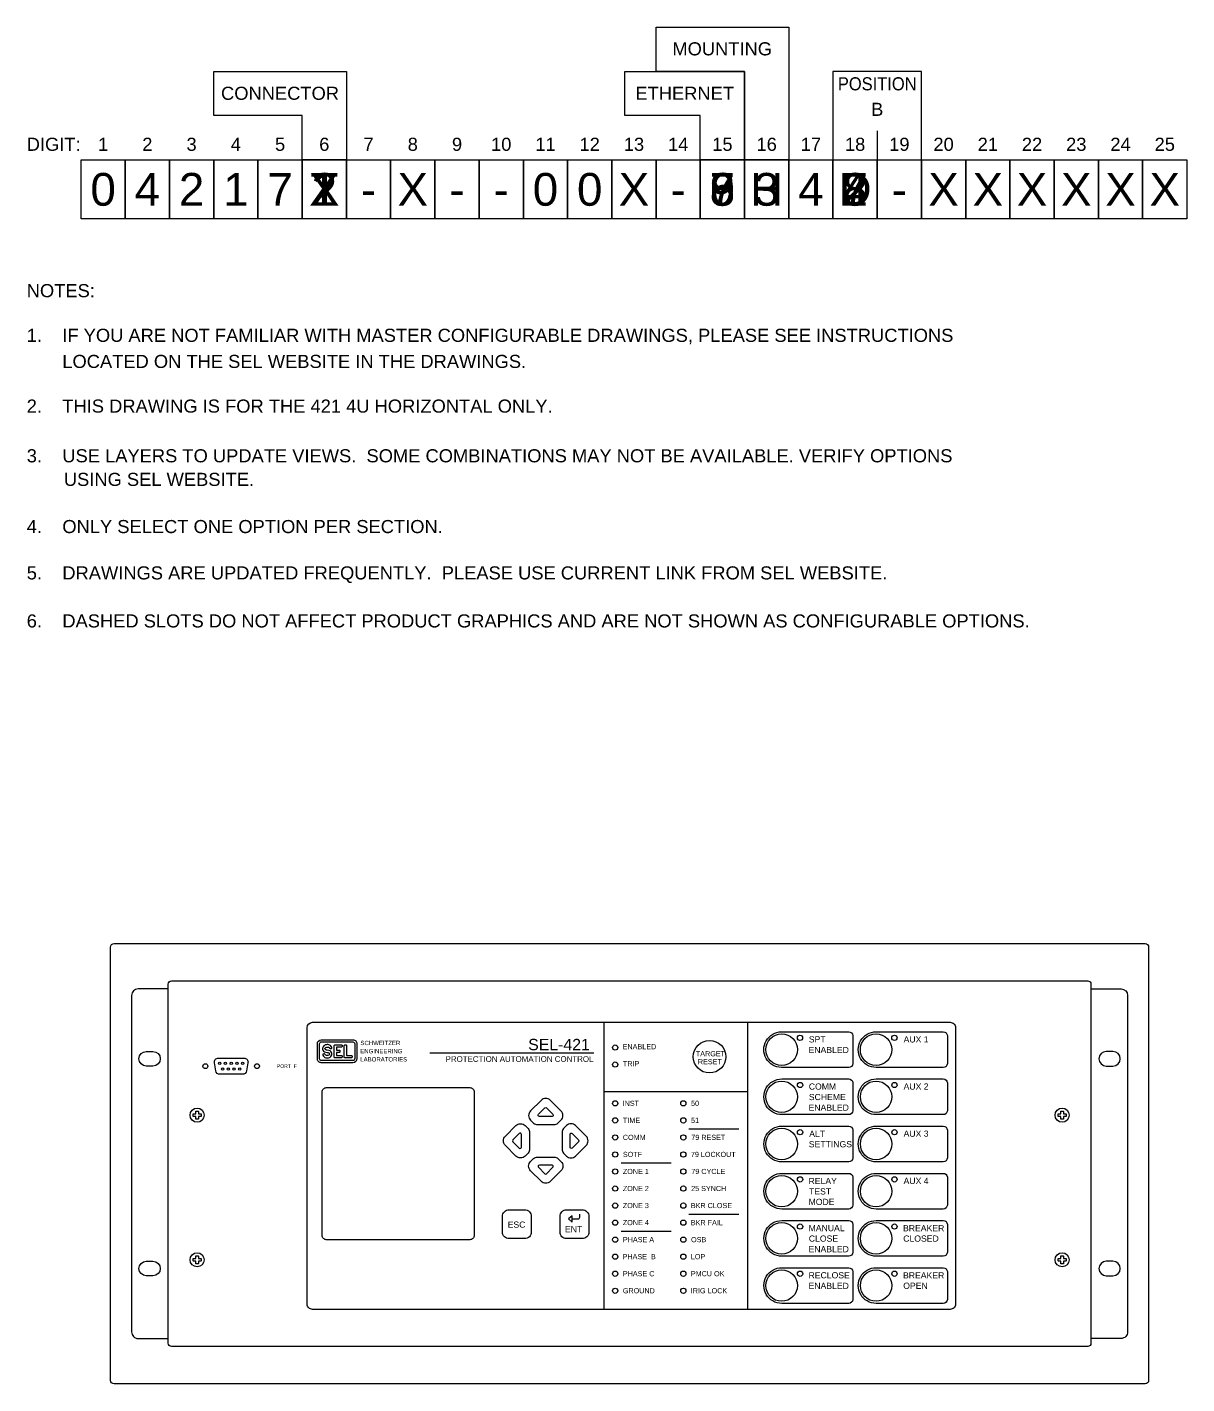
# Model space of a CAD drawing. Extents: x 0.5 to 47.5, y 0.5 to 35.2.
# Drawn here: x 0.51 to 22.63, y 9.34 to 35.22 of the extents above; entities that cross this region are included whole.
import ezdxf
from ezdxf.enums import TextEntityAlignment as Align

# ---------------------------------------------------------------- set-up
doc = ezdxf.new("R2010")
doc.units = 0
doc.header["$MEASUREMENT"] = 0
for name, color, linetype in [('1_0______CONNECTOR_TYPE_', 7, 'CONTINUOUS'), ('1_1__X__NONE__SV_SUBSCRIBE', 7, 'CONTINUOUS'), ('1_2__1__SCREW_TERMINAL__SV', 7, 'CONTINUOUS'), ('1_3__2__CONNECTORIZED__SV_', 7, 'CONTINUOUS'), ('1_4__T__TIME-DOMAIN_LINK__', 7, 'CONTINUOUS'), ('2_0______ETHERNET_CONNECTI', 7, 'CONTINUOUS'), ('2_1__6___4__10-100BASE-T_C', 7, 'CONTINUOUS'), ('2_2__7___4__100BASE-FX_CON', 7, 'CONTINUOUS'), ('2_3__8___2__10-100BASE-T__', 7, 'CONTINUOUS'), ('2_4__9___2__100-1000BASE__', 7, 'CONTINUOUS'), ('3_0______MOUNTING_', 7, 'CONTINUOUS'), ('3_1__H__HORIZONTAL_RACK_MO', 7, 'CONTINUOUS'), ('3_2__3__HORIZONTAL_PANEL_M', 7, 'CONTINUOUS'), ('4_0______IO_BOARD_POSITION', 7, 'CONTINUOUS'), ('4_1__2___8__OPTOISOLATED_I', 7, 'CONTINUOUS'), ('4_2__7___8__OPTOISOLATED_I', 7, 'CONTINUOUS'), ('4_3__4___24__OPTOISOLATED_', 7, 'CONTINUOUS'), ('4_4__D___24__OPTOISOLATED_', 7, 'CONTINUOUS'), ('4_5__8___8__OPTOISOLATED_I', 7, 'CONTINUOUS'), ('5_0______DWG_', 7, 'CONTINUOUS')]:
    doc.layers.add(name, color=color, linetype=linetype)
doc.styles.add('ARIAL', font='arial.ttf')

msp = doc.modelspace()

# ---------------------------------------------------------------- linework, layer by layer
at = {"layer": '1_0______CONNECTOR_TYPE_'}
msp.add_lwpolyline([(2.379, 31.562), (1.536, 31.562), (1.536, 32.687), (2.379, 32.687), (2.379, 31.562)], dxfattribs=at)
at = {"layer": '2_0______ETHERNET_CONNECTI'}
msp.add_lwpolyline([(2.379, 31.562), (1.536, 31.562), (1.536, 32.687), (2.379, 32.687), (2.379, 31.562)], dxfattribs=at)
at = {"layer": '3_0______MOUNTING_'}
msp.add_lwpolyline([(2.379, 31.562), (1.536, 31.562), (1.536, 32.687), (2.379, 32.687), (2.379, 31.562)], dxfattribs=at)
at = {"layer": '3_1__H__HORIZONTAL_RACK_MO'}
for points in [[(3.2, 16.874), (2.626, 16.874, 0.414213), (2.501, 16.749), (2.501, 10.329, 0.414214), (2.626, 10.204), (3.2, 10.204)], [(20.8, 16.874), (21.374, 16.874, -0.414213), (21.499, 16.749), (21.499, 10.329, -0.414214), (21.374, 10.204), (20.8, 10.204)]]:
    msp.add_lwpolyline(points, format="xyb", dxfattribs=at)
for points in [[(3.261, 17.024), (20.739, 17.024, -0.414215), (20.8, 16.963), (20.8, 10.115, -0.414214), (20.739, 10.054), (3.261, 10.054, -0.414214), (3.2, 10.115), (3.2, 16.963, -0.414212)], [(2.78, 15.678), (2.908, 15.678, -1), (2.908, 15.4), (2.78, 15.4, -1)], [(21.22, 15.678), (21.092, 15.678, 1), (21.092, 15.4), (21.22, 15.4, 1)], [(2.78, 11.678), (2.908, 11.678, -1), (2.908, 11.4), (2.78, 11.4, -1)], [(21.22, 11.678), (21.092, 11.678, 1), (21.092, 11.4), (21.22, 11.4, 1)]]:
    msp.add_lwpolyline(points, format="xyb", close=True, dxfattribs=at)
at = {"layer": '3_2__3__HORIZONTAL_PANEL_M'}
msp.add_lwpolyline([(2.168, 17.738), (21.833, 17.738, -0.414082), (21.9, 17.671), (21.9, 9.406, -0.414079), (21.833, 9.338), (2.168, 9.338, -0.414081), (2.1, 9.406), (2.1, 17.671, -0.414077)], format="xyb", close=True, dxfattribs=at)
at = {"layer": '4_0______IO_BOARD_POSITION'}
msp.add_lwpolyline([(2.379, 31.562), (1.536, 31.562), (1.536, 32.687), (2.379, 32.687), (2.379, 31.562)], dxfattribs=at)
at = {"layer": '5_0______DWG_'}
for points in [[(14.192, 34.375), (12.504, 34.375), (12.504, 35.219), (15.036, 35.219), (15.036, 32.687), (14.192, 32.687), (14.192, 34.375)], [(5.754, 33.531), (4.067, 33.531), (4.067, 34.375), (6.598, 34.375), (6.598, 32.687), (5.754, 32.687), (5.754, 33.531)], [(13.348, 33.531), (11.911, 33.531), (11.911, 34.375), (14.192, 34.375), (14.192, 32.687), (13.348, 32.687), (13.348, 33.531)], [(10.907, 12.543), (10.832, 12.484), (10.907, 12.426)], [(10.907, 12.543), (10.832, 12.484), (10.907, 12.426)]]:
    msp.add_lwpolyline(points, close=True, dxfattribs=at)
for points in [[(17.567, 32.687), (17.567, 34.375), (15.879, 34.375), (15.879, 32.687), (17.567, 32.687)], [(16.723, 33.243), (16.723, 32.687)], [(2.379, 31.562), (1.536, 31.562), (1.536, 32.687), (2.379, 32.687), (2.379, 31.562)], [(3.223, 31.562), (2.379, 31.562), (2.379, 32.687), (3.223, 32.687), (3.223, 31.562)], [(4.067, 31.562), (3.223, 31.562), (3.223, 32.687), (4.067, 32.687), (4.067, 31.562)], [(4.911, 31.562), (4.067, 31.562), (4.067, 32.687), (4.911, 32.687), (4.911, 31.562)], [(5.754, 31.562), (4.911, 31.562), (4.911, 32.687), (5.754, 32.687), (5.754, 31.562)], [(6.598, 31.562), (5.754, 31.562), (5.754, 32.687), (6.598, 32.687), (6.598, 31.562)], [(7.442, 31.562), (6.598, 31.562), (6.598, 32.687), (7.442, 32.687), (7.442, 31.562)], [(8.286, 31.562), (7.442, 31.562), (7.442, 32.687), (8.286, 32.687), (8.286, 31.562)], [(9.129, 31.562), (8.286, 31.562), (8.286, 32.687), (9.129, 32.687), (9.129, 31.562)], [(9.973, 31.562), (9.129, 31.562), (9.129, 32.687), (9.973, 32.687), (9.973, 31.562)], [(10.817, 31.562), (9.973, 31.562), (9.973, 32.687), (10.817, 32.687), (10.817, 31.562)], [(11.661, 31.562), (10.817, 31.562), (10.817, 32.687), (11.661, 32.687), (11.661, 31.562)], [(12.504, 31.562), (11.661, 31.562), (11.661, 32.687), (12.504, 32.687), (12.504, 31.562)], [(13.348, 31.562), (12.504, 31.562), (12.504, 32.687), (13.348, 32.687), (13.348, 31.562)], [(14.192, 31.562), (13.348, 31.562), (13.348, 32.687), (14.192, 32.687), (14.192, 31.562)], [(15.036, 31.562), (14.192, 31.562), (14.192, 32.687), (15.036, 32.687), (15.036, 31.562)], [(15.879, 31.562), (15.036, 31.562), (15.036, 32.687), (15.879, 32.687), (15.879, 31.562)], [(16.723, 31.562), (15.879, 31.562), (15.879, 32.687), (16.723, 32.687), (16.723, 31.562)], [(17.567, 31.562), (16.723, 31.562), (16.723, 32.687), (17.567, 32.687), (17.567, 31.562)], [(18.411, 31.562), (17.567, 31.562), (17.567, 32.687), (18.411, 32.687), (18.411, 31.562)], [(19.254, 31.562), (18.411, 31.562), (18.411, 32.687), (19.254, 32.687), (19.254, 31.562)], [(20.098, 31.562), (19.254, 31.562), (19.254, 32.687), (20.098, 32.687), (20.098, 31.562)], [(20.942, 31.562), (20.098, 31.562), (20.098, 32.687), (20.942, 32.687), (20.942, 31.562)], [(21.786, 31.562), (20.942, 31.562), (20.942, 32.687), (21.786, 32.687), (21.786, 31.562)], [(22.629, 31.562), (21.786, 31.562), (21.786, 32.687), (22.629, 32.687), (22.629, 31.562)], [(11.506, 16.235), (11.506, 10.76)], [(14.246, 16.235), (14.246, 10.76)], [(11.317, 15.645), (8.192, 15.645)], [(11.317, 15.645), (8.192, 15.645)], [(11.505, 14.917), (14.245, 14.917)], [(13.128, 14.202), (14.081, 14.202)], [(11.838, 13.552), (12.792, 13.552)], [(13.128, 12.577), (14.081, 12.577)], [(11.838, 12.252), (12.792, 12.252)]]:
    msp.add_lwpolyline(points, dxfattribs=at)
for points in [[(5.949, 16.235), (18.117, 16.235, -0.414315), (18.217, 16.135), (18.217, 10.86, -0.414634), (18.117, 10.76), (5.949, 10.76, -0.414229), (5.849, 10.86), (5.849, 16.135, -0.414193)], [(14.9, 16.054), (16.18, 16.054, -0.385887), (16.261, 15.981), (16.261, 15.448, -0.395152), (16.18, 15.374), (14.9, 15.374, -1.000771)], [(16.701, 16.054), (17.981, 16.054, -0.385887), (18.062, 15.981), (18.062, 15.448, -0.395152), (17.981, 15.374), (16.701, 15.374, -1.000771)], [(6.119, 15.903), (6.722, 15.903, -0.41811), (6.797, 15.826), (6.797, 15.543, -0.404471), (6.722, 15.464), (6.119, 15.464, -0.41811), (6.044, 15.541), (6.044, 15.824, -0.404471)], [(6.125, 15.862), (6.718, 15.862, -0.378768), (6.758, 15.827), (6.758, 15.542, -0.441125), (6.718, 15.506), (6.125, 15.506, -0.378768), (6.086, 15.541), (6.086, 15.826, -0.441125)], [(6.229, 15.809, 0.192116), (6.165, 15.784, 0.12608), (6.145, 15.745, 0.336344), (6.181, 15.675, 0.087668), (6.233, 15.661, -0.022201), (6.248, 15.658, -0.039737), (6.259, 15.655, -0.23043), (6.278, 15.636, -0.182747), (6.276, 15.622, -0.221111), (6.242, 15.603, -0.058363), (6.22, 15.602, -0.13415), (6.198, 15.613, 0.006668), (6.185, 15.628, 0.085557), (6.183, 15.631, 0.231613), (6.152, 15.628, 0.170757), (6.146, 15.621, 0.118457), (6.148, 15.608, 0.153081), (6.174, 15.575, 0.186266), (6.238, 15.556, 0.192116), (6.302, 15.582, 0.12608), (6.322, 15.621, 0.336344), (6.286, 15.691, 0.087668), (6.234, 15.705, -0.022201), (6.219, 15.707, -0.039737), (6.208, 15.711, -0.23043), (6.189, 15.729, -0.182747), (6.191, 15.744, -0.221111), (6.226, 15.763, -0.058363), (6.247, 15.764, -0.13415), (6.27, 15.752, 0.006668), (6.282, 15.737, 0.085557), (6.285, 15.735, 0.231613), (6.315, 15.737, 0.170757), (6.321, 15.745, 0.118457), (6.32, 15.757, 0.153081), (6.294, 15.79, 0.186266)], [(6.379, 15.806), (6.505, 15.806, -0.424366), (6.516, 15.794), (6.516, 15.774, -0.404134), (6.505, 15.762), (6.41, 15.762), (6.41, 15.704), (6.466, 15.704, -0.477137), (6.474, 15.694), (6.474, 15.67, -0.353971), (6.466, 15.66), (6.41, 15.66), (6.41, 15.602), (6.505, 15.602, -0.424366), (6.516, 15.591), (6.516, 15.57, -0.404134), (6.505, 15.558), (6.379, 15.558, -0.432614), (6.367, 15.571), (6.367, 15.793, -0.396049)], [(6.567, 15.806), (6.589, 15.806, -0.432614), (6.601, 15.793), (6.601, 15.602), (6.693, 15.602, -0.424366), (6.705, 15.591), (6.705, 15.57, -0.404134), (6.693, 15.558), (6.567, 15.558, -0.432614), (6.556, 15.571), (6.556, 15.793, -0.396049)], [(4.158, 15.554), (4.643, 15.554, -0.46318), (4.72, 15.461), (4.693, 15.308, -0.363045), (4.615, 15.243), (4.185, 15.243, -0.360245), (4.107, 15.308), (4.08, 15.461, -0.463312)], [(14.901, 15.154), (16.18, 15.154, -0.385887), (16.261, 15.081), (16.261, 14.548, -0.395152), (16.18, 14.474), (14.901, 14.474, -1.000771)], [(16.702, 15.154), (17.981, 15.154, -0.385887), (18.062, 15.081), (18.062, 14.548, -0.395152), (17.981, 14.474), (16.702, 14.474, -1.000771)], [(8.955, 12.089), (6.215, 12.089, -0.414221), (6.135, 12.169), (6.135, 14.909, -0.414221), (6.215, 14.989), (8.955, 14.989, -0.414221), (9.035, 14.909), (9.035, 12.169, -0.414221)], [(10.556, 14.286, 0.176539), (10.634, 14.313), (10.671, 14.349), (10.69, 14.368, 0.414214), (10.69, 14.544), (10.488, 14.746, 0.414214), (10.311, 14.746), (10.11, 14.544, 0.414214), (10.11, 14.368), (10.129, 14.349), (10.166, 14.313, 0.176539), (10.244, 14.286)], [(10.417, 14.601), (10.538, 14.48, -0.66386), (10.521, 14.439), (10.278, 14.439, -0.66386), (10.262, 14.48), (10.383, 14.601, -0.408376)], [(10.09, 13.819, -0.176539), (10.063, 13.741), (10.027, 13.704), (10.008, 13.685, -0.414214), (9.832, 13.685), (9.63, 13.887, -0.414214), (9.63, 14.063), (9.832, 14.265, -0.414214), (10.008, 14.265), (10.027, 14.246), (10.063, 14.209, -0.176539), (10.09, 14.131)], [(10.712, 13.819, 0.176539), (10.739, 13.741), (10.775, 13.704), (10.794, 13.685, 0.414214), (10.97, 13.685), (11.172, 13.887, 0.414214), (11.172, 14.063), (10.97, 14.265, 0.414214), (10.794, 14.265), (10.775, 14.246), (10.739, 14.209, 0.176539), (10.712, 14.131)], [(14.901, 14.254), (16.18, 14.254, -0.385887), (16.261, 14.181), (16.261, 13.648, -0.395152), (16.18, 13.574), (14.901, 13.574, -1.000771)], [(16.702, 14.254), (17.981, 14.254, -0.385887), (18.062, 14.181), (18.062, 13.648, -0.395152), (17.981, 13.574), (16.702, 13.574, -1.000771)], [(9.775, 13.958), (9.896, 13.837, 0.66386), (9.937, 13.854), (9.937, 14.096, 0.66386), (9.896, 14.113), (9.775, 13.992, 0.408376)], [(11.027, 13.958), (10.906, 13.837, -0.66386), (10.865, 13.854), (10.865, 14.096, -0.66386), (10.906, 14.113), (11.027, 13.992, -0.408376)], [(10.556, 13.663, -0.176539), (10.634, 13.636), (10.671, 13.6), (10.69, 13.581, -0.414214), (10.69, 13.404), (10.488, 13.203, -0.414214), (10.311, 13.203), (10.11, 13.404, -0.414214), (10.11, 13.581), (10.129, 13.6), (10.166, 13.636, -0.176539), (10.244, 13.663)], [(10.417, 13.347), (10.538, 13.469, 0.66386), (10.521, 13.51), (10.278, 13.51, 0.66386), (10.262, 13.469), (10.383, 13.347, 0.408376)], [(14.901, 13.354), (16.18, 13.354, -0.385887), (16.261, 13.281), (16.261, 12.748, -0.395152), (16.18, 12.674), (14.901, 12.674, -1.000771)], [(16.702, 13.354), (17.981, 13.354, -0.385887), (18.062, 13.281), (18.062, 12.748, -0.395152), (17.981, 12.674), (16.702, 12.674, -1.000771)], [(9.699, 12.659), (9.999, 12.659, -0.414214), (10.124, 12.534), (10.124, 12.234, -0.414214), (9.999, 12.109), (9.699, 12.109, -0.414214), (9.574, 12.234), (9.574, 12.534, -0.414214)], [(9.699, 12.659), (9.999, 12.659, -0.414214), (10.124, 12.534), (10.124, 12.234, -0.414214), (9.999, 12.109), (9.699, 12.109, -0.414214), (9.574, 12.234), (9.574, 12.534, -0.414214)], [(10.798, 12.659), (11.098, 12.659, -0.414214), (11.223, 12.534), (11.223, 12.234, -0.414214), (11.098, 12.109), (10.798, 12.109, -0.414214), (10.673, 12.234), (10.673, 12.534, -0.414214)], [(10.798, 12.659), (11.098, 12.659, -0.414214), (11.223, 12.534), (11.223, 12.234, -0.414214), (11.098, 12.109), (10.798, 12.109, -0.414214), (10.673, 12.234), (10.673, 12.534, -0.414214)], [(14.901, 12.454), (16.18, 12.454, -0.385887), (16.261, 12.381), (16.261, 11.848, -0.395152), (16.18, 11.774), (14.901, 11.774, -1.000771)], [(16.702, 12.454), (17.981, 12.454, -0.385887), (18.062, 12.381), (18.062, 11.848, -0.395152), (17.981, 11.774), (16.702, 11.774, -1.000771)], [(14.901, 11.554), (16.18, 11.554, -0.385887), (16.261, 11.481), (16.261, 10.948, -0.395152), (16.18, 10.874), (14.901, 10.874, -1.000771)], [(16.702, 11.554), (17.981, 11.554, -0.385887), (18.062, 11.481), (18.062, 10.948, -0.395152), (17.981, 10.874), (16.702, 10.874, -1.000771)]]:
    msp.add_lwpolyline(points, format="xyb", close=True, dxfattribs=at)
for points in [[(3.767, 14.54, -0.391794), (3.776, 14.532), (3.778, 14.492, 0.399739), (3.779, 14.491), (3.819, 14.489, -0.391859), (3.827, 14.481), (3.827, 14.447, -0.391764), (3.819, 14.438), (3.779, 14.436, 0.399816), (3.778, 14.435), (3.776, 14.396, -0.391825), (3.767, 14.387), (3.75, 14.387), (3.734, 14.387, -0.391806), (3.725, 14.396), (3.723, 14.435, 0.399638), (3.722, 14.436), (3.682, 14.438, -0.391814), (3.674, 14.447), (3.674, 14.481, -0.39186), (3.682, 14.489), (3.722, 14.491, 0.399739), (3.723, 14.492), (3.725, 14.532, -0.391769), (3.734, 14.54), (3.75, 14.54), (3.767, 14.54)], [(20.267, 14.54, -0.391794), (20.276, 14.532), (20.278, 14.492, 0.399739), (20.279, 14.491), (20.319, 14.489, -0.391859), (20.327, 14.481), (20.327, 14.447, -0.391764), (20.319, 14.438), (20.279, 14.436, 0.399816), (20.278, 14.435), (20.276, 14.396, -0.391825), (20.267, 14.387), (20.25, 14.387), (20.234, 14.387, -0.391806), (20.225, 14.396), (20.223, 14.435, 0.399638), (20.222, 14.436), (20.182, 14.438, -0.391814), (20.174, 14.447), (20.174, 14.481, -0.39186), (20.182, 14.489), (20.222, 14.491, 0.399739), (20.223, 14.492), (20.225, 14.532, -0.391769), (20.234, 14.54), (20.25, 14.54), (20.267, 14.54)], [(10.907, 12.484), (11.015, 12.484, 0.414214), (11.05, 12.519), (11.05, 12.577)], [(10.907, 12.484), (11.015, 12.484, 0.414214), (11.05, 12.519), (11.05, 12.577)], [(3.767, 11.781, -0.391794), (3.776, 11.773), (3.778, 11.733, 0.399739), (3.779, 11.732), (3.819, 11.73, -0.391859), (3.827, 11.722), (3.827, 11.688, -0.391764), (3.819, 11.68), (3.779, 11.677, 0.399816), (3.778, 11.676), (3.776, 11.637, -0.391825), (3.767, 11.628), (3.75, 11.628), (3.734, 11.628, -0.391806), (3.725, 11.637), (3.723, 11.676, 0.399638), (3.722, 11.677), (3.682, 11.68, -0.391814), (3.674, 11.688), (3.674, 11.722, -0.39186), (3.682, 11.73), (3.722, 11.732, 0.399739), (3.723, 11.733), (3.725, 11.773, -0.391769), (3.734, 11.781), (3.75, 11.781), (3.767, 11.781)], [(20.267, 11.781, -0.391794), (20.276, 11.773), (20.278, 11.733, 0.399739), (20.279, 11.732), (20.319, 11.73, -0.391859), (20.327, 11.722), (20.327, 11.688, -0.391764), (20.319, 11.68), (20.279, 11.677, 0.399816), (20.278, 11.676), (20.276, 11.637, -0.391825), (20.267, 11.628), (20.25, 11.628), (20.234, 11.628, -0.391806), (20.225, 11.637), (20.223, 11.676, 0.399638), (20.222, 11.677), (20.182, 11.68, -0.391814), (20.174, 11.688), (20.174, 11.722, -0.39186), (20.182, 11.73), (20.222, 11.732, 0.399739), (20.223, 11.733), (20.225, 11.773, -0.391769), (20.234, 11.781), (20.25, 11.781), (20.267, 11.781)]]:
    msp.add_lwpolyline(points, format="xyb", dxfattribs=at)
for centre, radius in [((11.725, 15.754), 0.05), ((13.525, 15.579), 0.31), ((14.9, 15.714), 0.3), ((15.25, 15.939), 0.05), ((16.701, 15.714), 0.3), ((17.051, 15.939), 0.05), ((3.908, 15.398), 0.047), ((4.182, 15.454), 0.0225), ((4.237, 15.342), 0.0225), ((4.291, 15.454), 0.0225), ((4.346, 15.342), 0.0225), ((4.4, 15.454), 0.0225), ((4.455, 15.342), 0.0225), ((4.509, 15.454), 0.0225), ((4.564, 15.342), 0.0225), ((4.619, 15.454), 0.0225), ((4.892, 15.398), 0.047), ((11.725, 15.429), 0.05), ((14.901, 14.814), 0.3), ((15.251, 15.039), 0.05), ((16.702, 14.814), 0.3), ((17.052, 15.039), 0.05), ((3.75, 14.464), 0.135), ((11.725, 14.689), 0.05), ((13.025, 14.689), 0.05), ((20.25, 14.464), 0.135), ((11.725, 14.364), 0.05), ((13.025, 14.364), 0.05), ((11.725, 14.039), 0.05), ((13.025, 14.039), 0.05), ((14.901, 13.914), 0.3), ((15.251, 14.139), 0.05), ((16.702, 13.914), 0.3), ((17.052, 14.139), 0.05), ((11.725, 13.714), 0.05), ((13.025, 13.714), 0.05), ((11.725, 13.389), 0.05), ((13.025, 13.389), 0.05), ((14.901, 13.014), 0.3), ((15.251, 13.239), 0.05), ((16.702, 13.014), 0.3), ((17.052, 13.239), 0.05), ((11.725, 13.064), 0.05), ((13.025, 13.064), 0.05), ((11.725, 12.739), 0.05), ((13.025, 12.739), 0.05), ((11.725, 12.414), 0.05), ((13.025, 12.414), 0.05), ((14.901, 12.114), 0.3), ((15.251, 12.339), 0.05), ((16.702, 12.114), 0.3), ((17.052, 12.339), 0.05), ((11.725, 12.089), 0.05), ((13.025, 12.089), 0.05), ((3.75, 11.705), 0.135), ((11.725, 11.764), 0.05), ((13.025, 11.764), 0.05), ((20.25, 11.705), 0.135), ((11.725, 11.439), 0.05), ((13.025, 11.439), 0.05), ((14.901, 11.214), 0.3), ((15.251, 11.439), 0.05), ((16.702, 11.214), 0.3), ((17.052, 11.439), 0.05), ((11.725, 11.114), 0.05), ((13.025, 11.114), 0.05)]:
    msp.add_circle(centre, radius, dxfattribs=at)

# ---------------------------------------------------------------- texts
at = {"layer": '1_1__X__NONE__SV_SUBSCRIBE', "style": 'ARIAL'}
msp.add_text('X', height=0.625, dxfattribs=at).set_placement((6.176, 31.812), align=Align.CENTER)
at = {"layer": '1_2__1__SCREW_TERMINAL__SV', "style": 'ARIAL'}
msp.add_text('1', height=0.625, dxfattribs=at).set_placement((6.176, 31.812), align=Align.CENTER)
at = {"layer": '1_3__2__CONNECTORIZED__SV_', "style": 'ARIAL'}
msp.add_text('2', height=0.625, dxfattribs=at).set_placement((6.176, 31.812), align=Align.CENTER)
at = {"layer": '1_4__T__TIME-DOMAIN_LINK__', "style": 'ARIAL'}
msp.add_text('T', height=0.625, dxfattribs=at).set_placement((6.176, 31.812), align=Align.CENTER)
at = {"layer": '2_1__6___4__10-100BASE-T_C', "style": 'ARIAL'}
msp.add_text('6', height=0.625, dxfattribs=at).set_placement((13.77, 31.812), align=Align.CENTER)
at = {"layer": '2_2__7___4__100BASE-FX_CON', "style": 'ARIAL'}
msp.add_text('7', height=0.625, dxfattribs=at).set_placement((13.77, 31.812), align=Align.CENTER)
at = {"layer": '2_3__8___2__10-100BASE-T__', "style": 'ARIAL'}
msp.add_text('8', height=0.625, dxfattribs=at).set_placement((13.77, 31.812), align=Align.CENTER)
at = {"layer": '2_4__9___2__100-1000BASE__', "style": 'ARIAL'}
msp.add_text('9', height=0.625, dxfattribs=at).set_placement((13.77, 31.812), align=Align.CENTER)
at = {"layer": '3_1__H__HORIZONTAL_RACK_MO', "style": 'ARIAL'}
msp.add_text('H', height=0.625, dxfattribs=at).set_placement((14.614, 31.812), align=Align.CENTER)
at = {"layer": '3_2__3__HORIZONTAL_PANEL_M', "style": 'ARIAL'}
msp.add_text('3', height=0.625, dxfattribs=at).set_placement((14.614, 31.812), align=Align.CENTER)
at = {"layer": '4_1__2___8__OPTOISOLATED_I', "style": 'ARIAL'}
msp.add_text('2', height=0.625, dxfattribs=at).set_placement((16.301, 31.812), align=Align.CENTER)
at = {"layer": '4_2__7___8__OPTOISOLATED_I', "style": 'ARIAL'}
msp.add_text('7', height=0.625, dxfattribs=at).set_placement((16.301, 31.812), align=Align.CENTER)
at = {"layer": '4_3__4___24__OPTOISOLATED_', "style": 'ARIAL'}
msp.add_text('4', height=0.625, dxfattribs=at).set_placement((16.301, 31.812), align=Align.CENTER)
at = {"layer": '4_4__D___24__OPTOISOLATED_', "style": 'ARIAL'}
msp.add_text('D', height=0.625, dxfattribs=at).set_placement((16.301, 31.812), align=Align.CENTER)
at = {"layer": '4_5__8___8__OPTOISOLATED_I', "style": 'ARIAL'}
msp.add_text('8', height=0.625, dxfattribs=at).set_placement((16.301, 31.812), align=Align.CENTER)
at = {"layer": '5_0______DWG_', "style": 'ARIAL'}
for s, height, p in [('MOUNTING', 0.25, (13.766, 34.68)), ('CONNECTOR', 0.25, (5.332, 33.832)), ('ETHERNET', 0.25, (13.051, 33.832)), ('B', 0.25, (16.723, 33.526)), ('1', 0.25, (1.958, 32.859)), ('2', 0.25, (2.801, 32.859)), ('3', 0.25, (3.645, 32.859)), ('4', 0.25, (4.489, 32.859)), ('5', 0.25, (5.333, 32.859)), ('6', 0.25, (6.176, 32.859)), ('7', 0.25, (7.02, 32.859)), ('8', 0.25, (7.864, 32.859)), ('9', 0.25, (8.708, 32.859)), ('10', 0.25, (9.551, 32.859)), ('11', 0.25, (10.395, 32.859)), ('12', 0.25, (11.239, 32.859)), ('13', 0.25, (12.083, 32.859)), ('14', 0.25, (12.926, 32.859)), ('15', 0.25, (13.77, 32.859)), ('16', 0.25, (14.614, 32.859)), ('17', 0.25, (15.458, 32.859)), ('18', 0.25, (16.301, 32.859)), ('19', 0.25, (17.145, 32.859)), ('20', 0.25, (17.989, 32.859)), ('21', 0.25, (18.833, 32.859)), ('22', 0.25, (19.676, 32.859)), ('23', 0.25, (20.52, 32.859)), ('24', 0.25, (21.364, 32.859)), ('25', 0.25, (22.208, 32.859)), ('0', 0.625, (1.958, 31.812)), ('4', 0.625, (2.801, 31.812)), ('2', 0.625, (3.645, 31.812)), ('1', 0.625, (4.489, 31.812)), ('7', 0.625, (5.333, 31.812)), ('X', 0.625, (7.864, 31.812)), ('0', 0.625, (10.395, 31.812)), ('0', 0.625, (11.239, 31.812)), ('X', 0.625, (12.083, 31.812)), ('4', 0.625, (15.458, 31.812)), ('X', 0.625, (17.989, 31.812)), ('X', 0.625, (18.833, 31.812)), ('X', 0.625, (19.676, 31.812)), ('X', 0.625, (20.52, 31.812)), ('X', 0.625, (21.364, 31.812)), ('X', 0.625, (22.208, 31.812)), ('-', 0.625, (7.02, 31.812)), ('-', 0.625, (8.708, 31.812)), ('-', 0.625, (9.551, 31.812)), ('-', 0.625, (12.926, 31.812)), ('-', 0.625, (17.145, 31.812))]:
    msp.add_text(s, height=height, dxfattribs=at).set_placement(p, align=Align.CENTER)
at = {"layer": '5_0______DWG_', "style": 'ARIAL', "width": 0.9}
msp.add_text('POSITION', height=0.25, dxfattribs=at).set_placement((16.723, 34.013), align=Align.CENTER)
at = {"layer": '5_0______DWG_', "style": 'ARIAL'}
for s, height, p in [('DIGIT:', 0.25, (0.5, 32.859)), ('NOTES:', 0.25, (0.5, 30.067)), ('1.    IF YOU ARE NOT FAMILIAR WITH MASTER CONFIGURABLE DRAWINGS, PLEASE SEE INSTRUCTIONS', 0.25, (0.5, 29.215)), ('       LOCATED ON THE SEL WEBSITE IN THE DRAWINGS.', 0.25, (0.5, 28.717)), ('2.    THIS DRAWING IS FOR THE 421 4U HORIZONTAL ONLY.', 0.25, (0.5, 27.865)), ('3.    USE LAYERS TO UPDATE VIEWS.  SOME COMBINATIONS MAY NOT BE AVAILABLE. VERIFY OPTIONS', 0.25, (0.5, 26.917)), ('       USING SEL WEBSITE.', 0.25, (0.529, 26.467)), ('4.    ONLY SELECT ONE OPTION PER SECTION.', 0.25, (0.5, 25.567)), ('5.    DRAWINGS ARE UPDATED FREQUENTLY.  PLEASE USE CURRENT LINK FROM SEL WEBSITE.', 0.25, (0.5, 24.683)), ('6.    DASHED SLOTS DO NOT AFFECT PRODUCT GRAPHICS AND ARE NOT SHOWN AS CONFIGURABLE OPTIONS.', 0.25, (0.5, 23.767)), ('SCHWEITZER', 0.0824, (6.866, 15.8)), ('SEL-421', 0.2163, (10.065, 15.703)), ('ENABLED', 0.0983, (11.867, 15.721)), ('SPT', 0.118, (15.418, 15.851)), ('AUX 1', 0.118, (17.226, 15.851)), ('ENGINEERING', 0.08237, (6.862, 15.644)), ('LABORATORIES', 0.08237, (6.862, 15.488)), ('PROTECTION AUTOMATION CONTROL', 0.10817, (8.49, 15.481)), ('TARGET', 0.0983, (13.263, 15.587)), ('RESET', 0.0983, (13.302, 15.434)), ('ENABLED', 0.118, (15.413, 15.649)), ('PORT  F', 0.0688, (5.272, 15.365)), ('TRIP', 0.0983, (11.873, 15.397)), ('COMM', 0.118, (15.418, 14.951)), ('AUX 2', 0.118, (17.226, 14.951)), ('SCHEME', 0.118, (15.418, 14.751)), ('INST', 0.0983, (11.866, 14.641)), ('50', 0.0983, (13.172, 14.641)), ('ENABLED', 0.118, (15.413, 14.549)), ('TIME', 0.0983, (11.873, 14.316)), ('51', 0.0983, (13.172, 14.316)), ('COMM', 0.0983, (11.871, 13.991)), ('79 RESET', 0.0983, (13.176, 13.991)), ('ALT', 0.118, (15.426, 14.049)), ('AUX 3', 0.118, (17.226, 14.052)), ('SOTF', 0.0983, (11.872, 13.666)), ('79 LOCKOUT', 0.0983, (13.169, 13.666)), ('SETTINGS', 0.118, (15.418, 13.851)), ('ZONE 1', 0.0983, (11.871, 13.341)), ('79 CYCLE', 0.0983, (13.177, 13.341)), ('RELAY', 0.118, (15.413, 13.149)), ('AUX 4', 0.118, (17.226, 13.151)), ('ZONE 2', 0.0983, (11.871, 13.016)), ('25 SYNCH', 0.0983, (13.174, 13.016)), ('TEST', 0.118, (15.422, 12.951)), ('ZONE 3', 0.0983, (11.871, 12.691)), ('BKR CLOSE', 0.0983, (13.168, 12.691)), ('MODE', 0.118, (15.414, 12.751)), ('ESC', 0.118, (9.674, 12.317)), ('ZONE 4', 0.0983, (11.871, 12.366)), ('BKR FAIL', 0.0983, (13.168, 12.364)), ('ENT', 0.118, (10.767, 12.229)), ('CLOSE', 0.118, (15.418, 12.051)), ('MANUAL', 0.118, (15.414, 12.251)), ('CLOSED', 0.118, (17.219, 12.051)), ('BREAKER', 0.118, (17.215, 12.249)), ('PHASE A', 0.0983, (11.872, 12.041)), ('OSB', 0.0983, (13.172, 12.041)), ('ENABLED', 0.118, (15.413, 11.849)), ('PHASE  B', 0.0983, (11.866, 11.716)), ('LOP', 0.0983, (13.168, 11.716)), ('PHASE C', 0.0983, (11.871, 11.391)), ('PMCU OK', 0.0983, (13.168, 11.391)), ('RECLOSE', 0.118, (15.413, 11.351)), ('BREAKER', 0.118, (17.215, 11.349)), ('GROUND', 0.0983, (11.871, 11.066)), ('IRIG LOCK', 0.0983, (13.167, 11.066)), ('ENABLED', 0.118, (15.413, 11.149)), ('OPEN', 0.118, (17.219, 11.151))]:
    msp.add_text(s, height=height, dxfattribs=at).set_placement(p)

doc.saveas('drawing.dxf')
